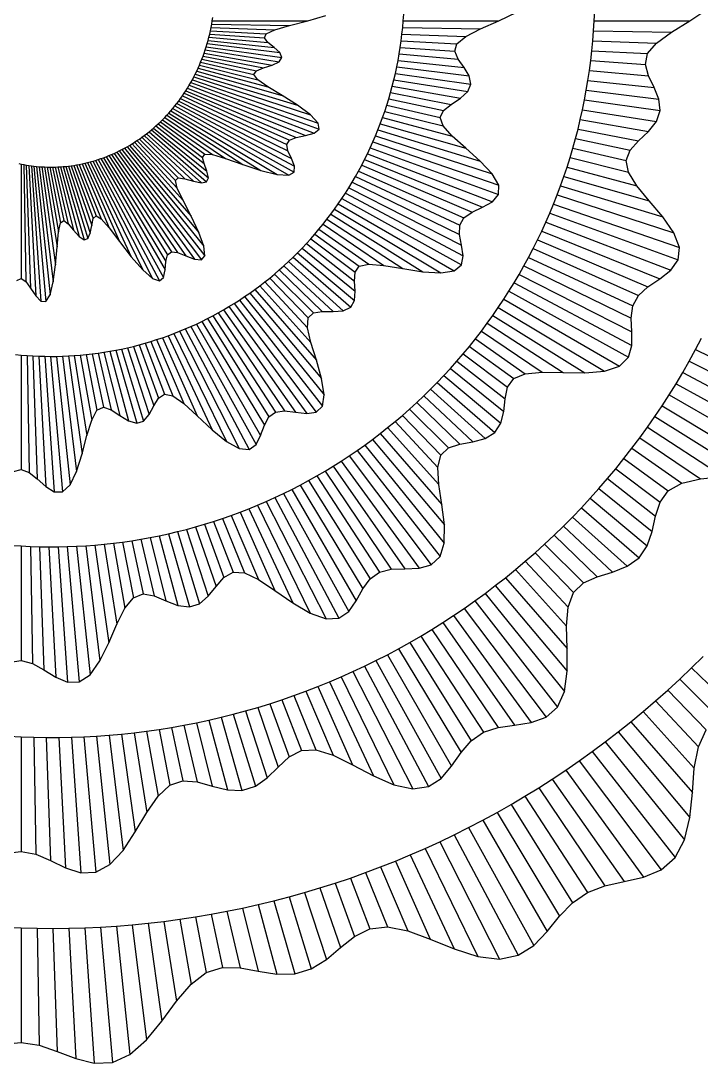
# Model space of a CAD drawing. Header units: metres. Extents: x -31 to 28.6, y -27.3 to 29.4.
# Drawn here: x -0.01 to 17.8, y -27.29 to 0 of the extents above; entities that cross this region are included whole.
import ezdxf

# ---------------------------------------------------------------- set-up
doc = ezdxf.new("R2010")
doc.units = ezdxf.units.M
for name, color, linetype in [('Fill', 3, 'Continuous'), ('Inner', 2, 'Continuous'), ('Outer', 1, 'Continuous')]:
    doc.layers.add(name, color=color, linetype=linetype)

msp = doc.modelspace()

# ---------------------------------------------------------------- linework, layer by layer
at = {"layer": 'Fill'}
for p, q in [((4.952, -0.259), (6.411, -0.336)), ((4.969, -0.174), (6.637, -0.232)), ((4.985, -0.087), (7.022, -0.123)), ((5, 0), (7.5, 0)), ((9.985, -0.174), (12.021, -0.21)), ((10, 0), (12.5, 0)), ((14.984, -0.262), (17.02, -0.297)), ((15, 0), (17.5, 0)), ((4.89, -0.514), (6.621, -0.696)), ((4.912, -0.43), (6.457, -0.565)), ((4.932, -0.345), (6.363, -0.445)), ((9.945, -0.521), (11.404, -0.598)), ((9.966, -0.348), (11.634, -0.406)), ((14.963, -0.523), (16.631, -0.581)), ((4.815, -0.763), (6.749, -1.069)), ((4.841, -0.68), (6.82, -0.958)), ((4.866, -0.597), (6.766, -0.831)), ((9.92, -0.694), (11.35, -0.794)), ((14.938, -0.783), (16.397, -0.859)), ((4.696, -1.084), (6.091, -1.406)), ((4.728, -1.005), (6.159, -1.309)), ((4.758, -0.925), (6.345, -1.233)), ((4.787, -0.844), (6.57, -1.158)), ((9.862, -1.037), (11.594, -1.219)), ((9.893, -0.866), (11.438, -1.001)), ((14.908, -1.042), (16.338, -1.142)), ((4.593, -1.317), (6.829, -1.958)), ((4.628, -1.24), (6.452, -1.729)), ((4.663, -1.163), (6.189, -1.543)), ((9.829, -1.207), (11.729, -1.44)), ((14.874, -1.301), (16.419, -1.437)), ((4.437, -1.615), (7.798, -2.838)), ((4.478, -1.542), (7.772, -2.676)), ((4.518, -1.468), (7.574, -2.461)), ((4.556, -1.393), (7.234, -2.212)), ((9.753, -1.545), (11.687, -1.851)), ((9.793, -1.376), (11.771, -1.654)), ((14.835, -1.559), (16.566, -1.741)), ((4.263, -1.898), (7.021, -3.126)), ((4.308, -1.829), (7.2, -3.056)), ((4.353, -1.759), (7.441, -3.006)), ((4.396, -1.687), (7.667, -2.943)), ((9.666, -1.879), (11.253, -2.187)), ((9.711, -1.712), (11.494, -2.027)), ((14.792, -1.816), (16.692, -2.049)), ((4.071, -2.165), (7.154, -3.804)), ((4.121, -2.1), (7.073, -3.604)), ((4.169, -2.034), (6.98, -3.404)), ((4.217, -1.966), (6.948, -3.24)), ((9.618, -2.044), (11.049, -2.349)), ((14.744, -2.072), (16.722, -2.35)), ((3.863, -2.414), (6.274, -3.92)), ((3.917, -2.353), (6.698, -4.025)), ((3.969, -2.292), (7, -4.042)), ((4.021, -2.229), (7.148, -3.962)), ((9.514, -2.372), (11.04, -2.753)), ((9.568, -2.209), (10.962, -2.531)), ((14.692, -2.327), (16.626, -2.633)), ((3.583, -2.7), (4.744, -3.575)), ((3.641, -2.645), (4.803, -3.489)), ((3.698, -2.589), (5.004, -3.504)), ((3.754, -2.532), (5.348, -3.608)), ((3.809, -2.474), (5.796, -3.764)), ((9.399, -2.695), (11.635, -3.336)), ((9.458, -2.534), (11.281, -3.023)), ((14.635, -2.581), (16.418, -2.895)), ((3.282, -2.955), (4.714, -4.244)), ((3.344, -2.907), (4.853, -4.218)), ((3.405, -2.857), (4.897, -4.109)), ((3.465, -2.806), (4.859, -3.934)), ((3.524, -2.753), (4.785, -3.738)), ((9.337, -2.855), (12.016, -3.674)), ((14.574, -2.833), (16.161, -3.141)), ((2.834, -3.26), (4.445, -5.114)), ((2.9, -3.22), (4.237, -4.705)), ((2.965, -3.179), (4.085, -4.381)), ((3.029, -3.137), (4.038, -4.181)), ((3.094, -3.094), (4.111, -4.111)), ((3.157, -3.049), (4.284, -4.137)), ((3.22, -3.003), (4.506, -4.202)), ((9.206, -3.17), (12.5, -4.304)), ((9.273, -3.013), (12.329, -4.006)), ((14.509, -3.084), (15.94, -3.388)), ((2.292, -3.529), (3.929, -6.049)), ((2.361, -3.5), (4.094, -6.069)), ((2.43, -3.47), (4.309, -6.154)), ((2.498, -3.438), (4.534, -6.24)), ((2.566, -3.405), (4.715, -6.257)), ((2.634, -3.371), (4.805, -6.15)), ((2.701, -3.335), (4.78, -5.903)), ((2.768, -3.298), (4.647, -5.538)), ((9.064, -3.479), (12.335, -4.735)), ((9.136, -3.325), (12.496, -4.548)), ((14.44, -3.334), (15.834, -3.656)), ((0, -3.75), (0, -6.75)), ((0.066, -3.763), (0.119, -6.825)), ((0.132, -3.775), (0.244, -6.997)), ((0.198, -3.786), (0.377, -7.199)), ((0.265, -3.796), (0.513, -7.342)), ((0.333, -3.805), (0.643, -7.348)), ((0.401, -3.812), (0.754, -7.176)), ((0.469, -3.819), (0.839, -6.836)), ((1.095, -3.818), (1.644, -5.733)), ((1.165, -3.812), (1.743, -5.7)), ((1.236, -3.804), (1.806, -5.557)), ((1.307, -3.795), (1.844, -5.357)), ((1.378, -3.785), (1.885, -5.179)), ((1.448, -3.773), (1.959, -5.104)), ((1.519, -3.76), (2.094, -5.182)), ((1.59, -3.746), (2.301, -5.42)), ((1.661, -3.73), (2.572, -5.778)), ((1.732, -3.713), (2.88, -6.175)), ((1.802, -3.695), (3.182, -6.524)), ((1.873, -3.675), (3.438, -6.747)), ((1.943, -3.654), (3.62, -6.809)), ((2.013, -3.632), (3.723, -6.717)), ((2.083, -3.608), (3.766, -6.524)), ((2.153, -3.583), (3.787, -6.303)), ((2.223, -3.557), (3.83, -6.13)), ((8.911, -3.782), (11.803, -5.01)), ((8.989, -3.632), (12.077, -4.879)), ((14.366, -3.582), (15.892, -3.962)), ((0.537, -3.824), (0.897, -6.386)), ((0.606, -3.827), (0.937, -5.918)), ((0.675, -3.83), (0.975, -5.529)), ((0.745, -3.831), (1.028, -5.289)), ((0.814, -3.831), (1.111, -5.226)), ((0.884, -3.83), (1.227, -5.313)), ((0.954, -3.827), (1.367, -5.482)), ((1.024, -3.823), (1.513, -5.647)), ((8.748, -4.079), (11.479, -5.353)), ((8.831, -3.932), (11.589, -5.16)), ((14.205, -4.073), (16.441, -4.715)), ((14.288, -3.828), (16.111, -4.317)), ((8.663, -4.225), (11.474, -5.596)), ((14.119, -4.317), (16.797, -5.135)), ((8.486, -4.512), (11.569, -6.151)), ((8.576, -4.37), (11.528, -5.874)), ((14.028, -4.558), (17.084, -5.551)), ((8.299, -4.792), (11.33, -6.542)), ((8.394, -4.653), (11.521, -6.386)), ((13.933, -4.798), (17.228, -5.932)), ((8.104, -5.064), (10.514, -6.57)), ((8.203, -4.929), (10.984, -6.6)), ((13.834, -5.035), (17.195, -6.258)), ((7.793, -5.457), (9.099, -6.371)), ((7.899, -5.328), (9.494, -6.403)), ((8.002, -5.197), (9.99, -6.487)), ((13.731, -5.271), (17.003, -6.527)), ((7.576, -5.709), (8.737, -6.584)), ((7.686, -5.584), (8.848, -6.428)), ((13.624, -5.505), (16.713, -6.752)), ((7.351, -5.952), (8.744, -7.081)), ((7.464, -5.832), (8.725, -6.817)), ((13.399, -5.965), (16.157, -7.193)), ((13.514, -5.736), (16.405, -6.964)), ((7.117, -6.187), (8.626, -7.499)), ((7.235, -6.071), (8.727, -7.323)), ((13.28, -6.193), (16.011, -7.466)), ((6.754, -6.522), (7.881, -7.611)), ((6.877, -6.413), (8.163, -7.612)), ((6.998, -6.301), (8.43, -7.59)), ((13.157, -6.417), (15.968, -7.788)), ((6.503, -6.734), (7.511, -7.778)), ((6.629, -6.629), (7.647, -7.647)), ((13.031, -6.64), (15.983, -8.144)), ((6.114, -7.033), (7.726, -8.887)), ((6.245, -6.936), (7.582, -8.421)), ((6.375, -6.836), (7.495, -8.037)), ((12.767, -7.077), (15.894, -8.81)), ((12.901, -6.86), (15.984, -8.499)), ((5.712, -7.311), (7.884, -10.09)), ((5.847, -7.221), (7.927, -9.789)), ((5.981, -7.128), (7.861, -9.368)), ((12.63, -7.292), (15.661, -9.042)), ((5.298, -7.566), (7.177, -10.25)), ((5.437, -7.483), (7.473, -10.285)), ((5.575, -7.398), (7.724, -10.25)), ((12.488, -7.504), (15.27, -9.175)), ((4.728, -7.869), (6.363, -10.589)), ((4.872, -7.797), (6.48, -10.37)), ((5.015, -7.723), (6.652, -10.243)), ((5.157, -7.646), (6.89, -10.215)), ((12.344, -7.713), (14.754, -9.22)), ((4.143, -8.13), (5.708, -11.202)), ((4.29, -8.069), (5.968, -11.223)), ((4.437, -8.005), (6.147, -11.09)), ((4.583, -7.939), (6.266, -10.854)), ((12.044, -8.124), (13.639, -9.199)), ((12.196, -7.92), (14.183, -9.21)), ((3.24, -8.441), (3.751, -9.772)), ((3.392, -8.396), (3.967, -9.818)), ((3.544, -8.348), (4.254, -10.023)), ((3.695, -8.298), (4.606, -10.345)), ((3.845, -8.245), (4.993, -10.707)), ((3.994, -8.189), (5.374, -11.018)), ((11.889, -8.325), (13.195, -9.239)), ((1.854, -8.722), (2.15, -10.117)), ((2.009, -8.702), (2.351, -10.185)), ((2.164, -8.679), (2.576, -10.333)), ((2.319, -8.653), (2.807, -10.476)), ((2.473, -8.625), (3.022, -10.539)), ((2.627, -8.593), (3.204, -10.481)), ((2.781, -8.56), (3.351, -10.312)), ((2.935, -8.523), (3.472, -10.084)), ((3.088, -8.483), (3.595, -9.878)), ((11.569, -8.718), (12.73, -9.593)), ((11.731, -8.523), (12.893, -9.367)), ((17.651, -8.609), (20.462, -9.98)), ((0, -8.75), (0, -11.75)), ((0.153, -8.763), (0.206, -11.824)), ((0.306, -8.772), (0.419, -11.994)), ((0.46, -8.78), (0.639, -12.192)), ((0.614, -8.784), (0.862, -12.329)), ((0.769, -8.786), (1.079, -12.329)), ((0.923, -8.785), (1.277, -12.149)), ((1.078, -8.781), (1.449, -11.798)), ((1.233, -8.775), (1.593, -11.337)), ((1.388, -8.766), (1.719, -10.856)), ((1.544, -8.754), (1.843, -10.453)), ((1.699, -8.739), (1.982, -10.198)), ((11.404, -8.91), (12.665, -9.895)), ((17.486, -8.91), (20.438, -10.414)), ((11.236, -9.099), (12.63, -10.228)), ((17.316, -9.207), (20.398, -10.846)), ((10.891, -9.467), (12.4, -10.779)), ((11.065, -9.285), (12.557, -10.537)), ((17.14, -9.501), (20.267, -11.234)), ((10.534, -9.823), (11.82, -11.022)), ((10.714, -9.647), (12.145, -10.936)), ((16.96, -9.792), (19.991, -11.542)), ((10.351, -9.995), (11.478, -11.084)), ((16.774, -10.079), (19.556, -11.75)), ((9.976, -10.331), (10.985, -11.375)), ((10.165, -10.165), (11.182, -11.182)), ((16.584, -10.363), (18.995, -11.869)), ((9.785, -10.493), (10.905, -11.694)), ((16.389, -10.643), (18.376, -11.934)), ((9.394, -10.807), (11.006, -12.661)), ((9.591, -10.652), (10.928, -12.137)), ((8.994, -11.107), (11.073, -13.674)), ((9.195, -10.959), (11.075, -13.198)), ((16.189, -10.92), (17.784, -11.995)), ((8.584, -11.392), (10.733, -14.243)), ((8.79, -11.251), (10.962, -14.03)), ((15.776, -11.462), (16.938, -12.306)), ((15.985, -11.193), (17.291, -12.107)), ((8.165, -11.662), (10.045, -14.346)), ((8.376, -11.528), (10.412, -14.331)), ((15.562, -11.727), (16.724, -12.602)), ((7.738, -11.916), (9.375, -14.436)), ((7.953, -11.791), (9.686, -14.36)), ((15.344, -11.988), (16.605, -12.973)), ((7.083, -12.269), (8.766, -15.184)), ((7.304, -12.155), (8.938, -14.875)), ((7.522, -12.038), (9.129, -14.61)), ((15.122, -12.246), (16.516, -13.374)), ((6.638, -12.484), (8.315, -15.638)), ((6.861, -12.378), (8.571, -15.463)), ((14.895, -12.499), (16.388, -13.751)), ((5.958, -12.776), (7.106, -15.238)), ((6.186, -12.683), (7.566, -15.512)), ((6.413, -12.585), (7.978, -15.658)), ((14.664, -12.748), (16.173, -14.059)), ((5.265, -13.032), (5.84, -14.454)), ((5.497, -12.951), (6.208, -14.625)), ((5.728, -12.866), (6.64, -14.913)), ((14.429, -12.992), (15.861, -14.281)), ((4.326, -13.315), (4.896, -15.067)), ((4.562, -13.25), (5.1, -14.812)), ((4.798, -13.182), (5.305, -14.576)), ((5.032, -13.109), (5.543, -14.44)), ((14.19, -13.233), (15.477, -14.432)), ((2.893, -13.613), (3.19, -15.008)), ((3.134, -13.574), (3.476, -15.057)), ((3.373, -13.53), (3.786, -15.185)), ((3.613, -13.483), (4.101, -15.306)), ((3.851, -13.431), (4.4, -15.345)), ((4.089, -13.375), (4.666, -15.263)), ((13.947, -13.469), (15.074, -14.557)), ((0, -13.75), (0, -16.75)), ((0.24, -13.762), (0.294, -16.824)), ((0.481, -13.769), (0.593, -16.991)), ((0.722, -13.773), (0.901, -17.185)), ((0.963, -13.772), (1.211, -17.317)), ((1.204, -13.767), (1.514, -17.31)), ((1.446, -13.758), (1.8, -17.121)), ((1.688, -13.744), (2.058, -16.761)), ((1.929, -13.726), (2.289, -16.288)), ((2.171, -13.704), (2.502, -15.795)), ((2.412, -13.678), (2.711, -15.377)), ((2.653, -13.647), (2.936, -15.106)), ((13.7, -13.7), (14.718, -14.718)), ((13.195, -14.15), (14.315, -15.351)), ((13.449, -13.927), (14.458, -14.972)), ((12.937, -14.367), (14.274, -15.852)), ((12.675, -14.581), (14.286, -16.434)), ((12.141, -14.992), (14.22, -17.56)), ((12.409, -14.789), (14.289, -17.029)), ((11.869, -15.191), (14.04, -17.971)), ((11.593, -15.385), (13.742, -18.236)), ((11.033, -15.757), (12.913, -18.442)), ((11.315, -15.574), (13.351, -18.376)), ((10.749, -15.936), (12.482, -18.505)), ((10.172, -16.278), (11.779, -18.85)), ((10.462, -16.109), (12.098, -18.629)), ((9.583, -16.599), (11.266, -19.514)), ((9.879, -16.441), (11.513, -19.161)), ((8.985, -16.899), (10.662, -20.053)), ((9.285, -16.751), (10.995, -19.836)), ((8.378, -17.177), (9.757, -20.006)), ((8.683, -17.04), (10.248, -20.113)), ((17.544, -16.942), (18.671, -18.03)), ((7.762, -17.433), (8.673, -19.481)), ((8.071, -17.308), (9.219, -19.77)), ((17.236, -17.236), (18.253, -18.253)), ((7.138, -17.668), (7.713, -19.09)), ((7.451, -17.554), (8.162, -19.228)), ((16.923, -17.524), (17.931, -18.568)), ((6.19, -17.978), (6.728, -19.54)), ((6.508, -17.88), (7.015, -19.275)), ((6.824, -17.777), (7.335, -19.107)), ((16.605, -17.806), (17.725, -19.008)), ((5.229, -18.237), (5.778, -20.152)), ((5.551, -18.157), (6.128, -20.044)), ((5.871, -18.07), (6.441, -19.823)), ((16.282, -18.083), (17.619, -19.568)), ((3.607, -18.555), (3.89, -20.014)), ((3.933, -18.503), (4.23, -19.898)), ((4.258, -18.445), (4.601, -19.929)), ((4.583, -18.382), (4.996, -20.036)), ((4.907, -18.312), (5.395, -20.136)), ((15.955, -18.354), (17.567, -20.208)), ((0, -18.75), (0, -21.75)), ((0.327, -18.761), (0.381, -21.823)), ((0.655, -18.766), (0.768, -21.988)), ((0.983, -18.766), (1.162, -22.178)), ((1.312, -18.76), (1.56, -22.305)), ((1.64, -18.748), (1.95, -22.291)), ((1.969, -18.73), (2.322, -22.094)), ((2.297, -18.707), (2.667, -21.724)), ((2.625, -18.678), (2.985, -21.24)), ((2.953, -18.643), (3.284, -20.733)), ((3.28, -18.602), (3.58, -20.301)), ((15.623, -18.619), (17.503, -20.859)), ((15.287, -18.878), (17.366, -21.446)), ((14.947, -19.131), (17.118, -21.911)), ((14.254, -19.619), (16.29, -22.421)), ((14.602, -19.378), (16.751, -22.23)), ((13.901, -19.853), (15.781, -22.537)), ((13.545, -20.081), (15.278, -22.65)), ((13.185, -20.303), (14.821, -22.823)), ((12.454, -20.727), (14.088, -23.447)), ((12.821, -20.518), (14.429, -23.091)), ((12.083, -20.929), (13.766, -23.844)), ((11.709, -21.124), (13.419, -24.209)), ((10.953, -21.496), (12.518, -24.568)), ((11.333, -21.313), (13.01, -24.468)), ((10.57, -21.671), (11.949, -24.5)), ((9.796, -22.001), (10.707, -24.048)), ((10.184, -21.84), (11.332, -24.302)), ((9.011, -22.304), (9.586, -23.726)), ((9.405, -22.156), (10.115, -23.83)), ((8.218, -22.579), (8.726, -23.973)), ((8.616, -22.445), (9.127, -23.775)), ((7.416, -22.825), (7.986, -24.578)), ((7.818, -22.706), (8.356, -24.267)), ((6.201, -23.142), (6.689, -24.965)), ((6.608, -23.044), (7.157, -24.958)), ((7.013, -22.938), (7.59, -24.826)), ((4.561, -23.464), (4.844, -24.922)), ((4.973, -23.394), (5.269, -24.789)), ((5.383, -23.317), (5.726, -24.8)), ((5.793, -23.233), (6.205, -24.888)), ((2.076, -23.729), (2.386, -27.272)), ((2.491, -23.703), (2.845, -27.067)), ((2.906, -23.669), (3.277, -26.686)), ((3.321, -23.629), (3.681, -26.191)), ((3.735, -23.581), (4.066, -25.672)), ((4.148, -23.526), (4.448, -25.225)), ((0, -23.75), (0, -26.75)), ((0.415, -23.76), (0.468, -26.822)), ((0.83, -23.763), (0.942, -26.985)), ((1.245, -23.759), (1.424, -27.171)), ((1.661, -23.748), (1.908, -27.293))]:
    msp.add_line(p, q, dxfattribs=at)
at = {"layer": 'Inner'}
for p, q in [((5, 0), (5.013, 0.088)), ((10, 0), (10.012, 0.175)), ((15, 0), (15.012, 0.262)), ((4.932, -0.345), (4.952, -0.259)), ((4.952, -0.259), (4.969, -0.174)), ((4.969, -0.174), (4.985, -0.087)), ((4.985, -0.087), (5, 0)), ((9.966, -0.348), (9.985, -0.174)), ((9.985, -0.174), (10, 0)), ((14.963, -0.523), (14.984, -0.262)), ((14.984, -0.262), (15, 0)), ((4.866, -0.597), (4.89, -0.514)), ((4.89, -0.514), (4.912, -0.43)), ((4.912, -0.43), (4.932, -0.345)), ((9.92, -0.694), (9.945, -0.521)), ((9.945, -0.521), (9.966, -0.348)), ((14.938, -0.783), (14.963, -0.523)), ((4.787, -0.844), (4.815, -0.763)), ((4.815, -0.763), (4.841, -0.68)), ((4.841, -0.68), (4.866, -0.597)), ((9.893, -0.866), (9.92, -0.694)), ((14.908, -1.042), (14.938, -0.783)), ((4.663, -1.163), (4.696, -1.084)), ((4.696, -1.084), (4.728, -1.005)), ((4.728, -1.005), (4.758, -0.925)), ((4.758, -0.925), (4.787, -0.844)), ((9.829, -1.207), (9.862, -1.037)), ((9.862, -1.037), (9.893, -0.866)), ((14.874, -1.301), (14.908, -1.042)), ((4.556, -1.393), (4.593, -1.317)), ((4.593, -1.317), (4.628, -1.24)), ((4.628, -1.24), (4.663, -1.163)), ((9.793, -1.376), (9.829, -1.207)), ((14.835, -1.559), (14.874, -1.301)), ((4.396, -1.687), (4.437, -1.615)), ((4.437, -1.615), (4.478, -1.542)), ((4.478, -1.542), (4.518, -1.468)), ((4.518, -1.468), (4.556, -1.393)), ((9.711, -1.712), (9.753, -1.545)), ((9.753, -1.545), (9.793, -1.376)), ((14.792, -1.816), (14.835, -1.559)), ((4.217, -1.966), (4.263, -1.898)), ((4.263, -1.898), (4.308, -1.829)), ((4.308, -1.829), (4.353, -1.759)), ((4.353, -1.759), (4.396, -1.687)), ((9.618, -2.044), (9.666, -1.879)), ((9.666, -1.879), (9.711, -1.712)), ((14.744, -2.072), (14.792, -1.816)), ((4.021, -2.229), (4.071, -2.165)), ((4.071, -2.165), (4.121, -2.1)), ((4.121, -2.1), (4.169, -2.034)), ((4.169, -2.034), (4.217, -1.966)), ((9.568, -2.209), (9.618, -2.044)), ((14.692, -2.327), (14.744, -2.072)), ((3.809, -2.474), (3.863, -2.414)), ((3.863, -2.414), (3.917, -2.353)), ((3.917, -2.353), (3.969, -2.292)), ((3.969, -2.292), (4.021, -2.229)), ((9.458, -2.534), (9.514, -2.372)), ((9.514, -2.372), (9.568, -2.209)), ((14.635, -2.581), (14.692, -2.327)), ((3.524, -2.753), (3.583, -2.7)), ((3.583, -2.7), (3.641, -2.645)), ((3.641, -2.645), (3.698, -2.589)), ((3.698, -2.589), (3.754, -2.532)), ((3.754, -2.532), (3.809, -2.474)), ((9.337, -2.855), (9.399, -2.695)), ((9.399, -2.695), (9.458, -2.534)), ((14.574, -2.833), (14.635, -2.581)), ((3.22, -3.003), (3.282, -2.955)), ((3.282, -2.955), (3.344, -2.907)), ((3.344, -2.907), (3.405, -2.857)), ((3.405, -2.857), (3.465, -2.806)), ((3.465, -2.806), (3.524, -2.753)), ((9.273, -3.013), (9.337, -2.855)), ((14.509, -3.084), (14.574, -2.833)), ((2.768, -3.298), (2.834, -3.26)), ((2.834, -3.26), (2.9, -3.22)), ((2.9, -3.22), (2.965, -3.179)), ((2.965, -3.179), (3.029, -3.137)), ((3.029, -3.137), (3.094, -3.094)), ((3.094, -3.094), (3.157, -3.049)), ((3.157, -3.049), (3.22, -3.003)), ((9.136, -3.325), (9.206, -3.17)), ((9.206, -3.17), (9.273, -3.013)), ((14.44, -3.334), (14.509, -3.084)), ((2.223, -3.557), (2.292, -3.529)), ((2.292, -3.529), (2.361, -3.5)), ((2.361, -3.5), (2.43, -3.47)), ((2.43, -3.47), (2.498, -3.438)), ((2.498, -3.438), (2.566, -3.405)), ((2.566, -3.405), (2.634, -3.371)), ((2.634, -3.371), (2.701, -3.335)), ((2.701, -3.335), (2.768, -3.298)), ((8.989, -3.632), (9.064, -3.479)), ((9.064, -3.479), (9.136, -3.325)), ((14.366, -3.582), (14.44, -3.334)), ((-0.065, -3.736), (0, -3.75)), ((0, -3.75), (0.066, -3.763)), ((0.066, -3.763), (0.132, -3.775)), ((0.132, -3.775), (0.198, -3.786)), ((0.198, -3.786), (0.265, -3.796)), ((0.265, -3.796), (0.333, -3.805)), ((0.333, -3.805), (0.401, -3.812)), ((0.401, -3.812), (0.469, -3.819)), ((0.469, -3.819), (0.537, -3.824)), ((1.024, -3.823), (1.095, -3.818)), ((1.095, -3.818), (1.165, -3.812)), ((1.165, -3.812), (1.236, -3.804)), ((1.236, -3.804), (1.307, -3.795)), ((1.307, -3.795), (1.378, -3.785)), ((1.378, -3.785), (1.448, -3.773)), ((1.448, -3.773), (1.519, -3.76)), ((1.519, -3.76), (1.59, -3.746)), ((1.59, -3.746), (1.661, -3.73)), ((1.661, -3.73), (1.732, -3.713)), ((1.732, -3.713), (1.802, -3.695)), ((1.802, -3.695), (1.873, -3.675)), ((1.873, -3.675), (1.943, -3.654)), ((1.943, -3.654), (2.013, -3.632)), ((2.013, -3.632), (2.083, -3.608)), ((2.083, -3.608), (2.153, -3.583)), ((2.153, -3.583), (2.223, -3.557)), ((8.831, -3.932), (8.911, -3.782)), ((8.911, -3.782), (8.989, -3.632)), ((14.288, -3.828), (14.366, -3.582)), ((0.537, -3.824), (0.606, -3.827)), ((0.606, -3.827), (0.675, -3.83)), ((0.675, -3.83), (0.745, -3.831)), ((0.745, -3.831), (0.814, -3.831)), ((0.814, -3.831), (0.884, -3.83)), ((0.884, -3.83), (0.954, -3.827)), ((0.954, -3.827), (1.024, -3.823)), ((8.663, -4.225), (8.748, -4.079)), ((8.748, -4.079), (8.831, -3.932)), ((14.119, -4.317), (14.205, -4.073)), ((14.205, -4.073), (14.288, -3.828)), ((8.576, -4.37), (8.663, -4.225)), ((14.028, -4.558), (14.119, -4.317)), ((8.394, -4.653), (8.486, -4.512)), ((8.486, -4.512), (8.576, -4.37)), ((13.933, -4.798), (14.028, -4.558)), ((8.203, -4.929), (8.299, -4.792)), ((8.299, -4.792), (8.394, -4.653)), ((13.834, -5.035), (13.933, -4.798)), ((8.002, -5.197), (8.104, -5.064)), ((8.104, -5.064), (8.203, -4.929)), ((13.731, -5.271), (13.834, -5.035)), ((7.686, -5.584), (7.793, -5.457)), ((7.793, -5.457), (7.899, -5.328)), ((7.899, -5.328), (8.002, -5.197)), ((13.624, -5.505), (13.731, -5.271)), ((7.464, -5.832), (7.576, -5.709)), ((7.576, -5.709), (7.686, -5.584)), ((13.514, -5.736), (13.624, -5.505)), ((7.235, -6.071), (7.351, -5.952)), ((7.351, -5.952), (7.464, -5.832)), ((13.28, -6.193), (13.399, -5.965)), ((13.399, -5.965), (13.514, -5.736)), ((6.998, -6.301), (7.117, -6.187)), ((7.117, -6.187), (7.235, -6.071)), ((13.157, -6.417), (13.28, -6.193)), ((6.629, -6.629), (6.754, -6.522)), ((6.754, -6.522), (6.877, -6.413)), ((6.877, -6.413), (6.998, -6.301)), ((13.031, -6.64), (13.157, -6.417)), ((6.375, -6.836), (6.503, -6.734)), ((6.503, -6.734), (6.629, -6.629)), ((12.901, -6.86), (13.031, -6.64)), ((5.981, -7.128), (6.114, -7.033)), ((6.114, -7.033), (6.245, -6.936)), ((6.245, -6.936), (6.375, -6.836)), ((12.63, -7.292), (12.767, -7.077)), ((12.767, -7.077), (12.901, -6.86)), ((5.575, -7.398), (5.712, -7.311)), ((5.712, -7.311), (5.847, -7.221)), ((5.847, -7.221), (5.981, -7.128)), ((12.488, -7.504), (12.63, -7.292)), ((5.157, -7.646), (5.298, -7.566)), ((5.298, -7.566), (5.437, -7.483)), ((5.437, -7.483), (5.575, -7.398)), ((12.344, -7.713), (12.488, -7.504)), ((4.583, -7.939), (4.728, -7.869)), ((4.728, -7.869), (4.872, -7.797)), ((4.872, -7.797), (5.015, -7.723)), ((5.015, -7.723), (5.157, -7.646)), ((12.196, -7.92), (12.344, -7.713)), ((3.994, -8.189), (4.143, -8.13)), ((4.143, -8.13), (4.29, -8.069)), ((4.29, -8.069), (4.437, -8.005)), ((4.437, -8.005), (4.583, -7.939)), ((11.889, -8.325), (12.044, -8.124)), ((12.044, -8.124), (12.196, -7.92)), ((3.088, -8.483), (3.24, -8.441)), ((3.24, -8.441), (3.392, -8.396)), ((3.392, -8.396), (3.544, -8.348)), ((3.544, -8.348), (3.695, -8.298)), ((3.695, -8.298), (3.845, -8.245)), ((3.845, -8.245), (3.994, -8.189)), ((11.731, -8.523), (11.889, -8.325)), ((17.651, -8.609), (17.811, -8.306)), ((1.699, -8.739), (1.854, -8.722)), ((1.854, -8.722), (2.009, -8.702)), ((2.009, -8.702), (2.164, -8.679)), ((2.164, -8.679), (2.319, -8.653)), ((2.319, -8.653), (2.473, -8.625)), ((2.473, -8.625), (2.627, -8.593)), ((2.627, -8.593), (2.781, -8.56)), ((2.781, -8.56), (2.935, -8.523)), ((2.935, -8.523), (3.088, -8.483)), ((11.404, -8.91), (11.569, -8.718)), ((11.569, -8.718), (11.731, -8.523)), ((17.486, -8.91), (17.651, -8.609)), ((-0.152, -8.735), (0, -8.75)), ((0, -8.75), (0.153, -8.763)), ((0.153, -8.763), (0.306, -8.772)), ((0.306, -8.772), (0.46, -8.78)), ((0.46, -8.78), (0.614, -8.784)), ((0.614, -8.784), (0.769, -8.786)), ((0.769, -8.786), (0.923, -8.785)), ((0.923, -8.785), (1.078, -8.781)), ((1.078, -8.781), (1.233, -8.775)), ((1.233, -8.775), (1.388, -8.766)), ((1.388, -8.766), (1.544, -8.754)), ((1.544, -8.754), (1.699, -8.739)), ((11.236, -9.099), (11.404, -8.91)), ((17.316, -9.207), (17.486, -8.91)), ((11.065, -9.285), (11.236, -9.099)), ((17.14, -9.501), (17.316, -9.207)), ((10.714, -9.647), (10.891, -9.467)), ((10.891, -9.467), (11.065, -9.285)), ((16.96, -9.792), (17.14, -9.501)), ((10.351, -9.995), (10.534, -9.823)), ((10.534, -9.823), (10.714, -9.647)), ((16.774, -10.079), (16.96, -9.792)), ((10.165, -10.165), (10.351, -9.995)), ((16.584, -10.363), (16.774, -10.079)), ((9.785, -10.493), (9.976, -10.331)), ((9.976, -10.331), (10.165, -10.165)), ((16.389, -10.643), (16.584, -10.363)), ((9.591, -10.652), (9.785, -10.493)), ((16.189, -10.92), (16.389, -10.643)), ((9.195, -10.959), (9.394, -10.807)), ((9.394, -10.807), (9.591, -10.652)), ((8.79, -11.251), (8.994, -11.107)), ((8.994, -11.107), (9.195, -10.959)), ((15.985, -11.193), (16.189, -10.92)), ((8.376, -11.528), (8.584, -11.392)), ((8.584, -11.392), (8.79, -11.251)), ((15.562, -11.727), (15.776, -11.462)), ((15.776, -11.462), (15.985, -11.193)), ((7.953, -11.791), (8.165, -11.662)), ((8.165, -11.662), (8.376, -11.528)), ((15.344, -11.988), (15.562, -11.727)), ((7.522, -12.038), (7.738, -11.916)), ((7.738, -11.916), (7.953, -11.791)), ((15.122, -12.246), (15.344, -11.988)), ((6.861, -12.378), (7.083, -12.269)), ((7.083, -12.269), (7.304, -12.155)), ((7.304, -12.155), (7.522, -12.038)), ((14.895, -12.499), (15.122, -12.246)), ((6.413, -12.585), (6.638, -12.484)), ((6.638, -12.484), (6.861, -12.378)), ((14.664, -12.748), (14.895, -12.499)), ((5.728, -12.866), (5.958, -12.776)), ((5.958, -12.776), (6.186, -12.683)), ((6.186, -12.683), (6.413, -12.585)), ((14.429, -12.992), (14.664, -12.748)), ((5.032, -13.109), (5.265, -13.032)), ((5.265, -13.032), (5.497, -12.951)), ((5.497, -12.951), (5.728, -12.866)), ((14.19, -13.233), (14.429, -12.992)), ((4.089, -13.375), (4.326, -13.315)), ((4.326, -13.315), (4.562, -13.25)), ((4.562, -13.25), (4.798, -13.182)), ((4.798, -13.182), (5.032, -13.109)), ((13.947, -13.469), (14.19, -13.233)), ((2.653, -13.647), (2.893, -13.613)), ((2.893, -13.613), (3.134, -13.574)), ((3.134, -13.574), (3.373, -13.53)), ((3.373, -13.53), (3.613, -13.483)), ((3.613, -13.483), (3.851, -13.431)), ((3.851, -13.431), (4.089, -13.375)), ((13.7, -13.7), (13.947, -13.469)), ((-0.24, -13.734), (0, -13.75)), ((0, -13.75), (0.24, -13.762)), ((0.24, -13.762), (0.481, -13.769)), ((0.481, -13.769), (0.722, -13.773)), ((0.722, -13.773), (0.963, -13.772)), ((0.963, -13.772), (1.204, -13.767)), ((1.204, -13.767), (1.446, -13.758)), ((1.446, -13.758), (1.688, -13.744)), ((1.688, -13.744), (1.929, -13.726)), ((1.929, -13.726), (2.171, -13.704)), ((2.171, -13.704), (2.412, -13.678)), ((2.412, -13.678), (2.653, -13.647)), ((13.449, -13.927), (13.7, -13.7)), ((12.937, -14.367), (13.195, -14.15)), ((13.195, -14.15), (13.449, -13.927)), ((12.675, -14.581), (12.937, -14.367)), ((12.409, -14.789), (12.675, -14.581)), ((11.869, -15.191), (12.141, -14.992)), ((12.141, -14.992), (12.409, -14.789)), ((11.593, -15.385), (11.869, -15.191)), ((11.315, -15.574), (11.593, -15.385)), ((10.749, -15.936), (11.033, -15.757)), ((11.033, -15.757), (11.315, -15.574)), ((10.462, -16.109), (10.749, -15.936)), ((9.879, -16.441), (10.172, -16.278)), ((10.172, -16.278), (10.462, -16.109)), ((9.285, -16.751), (9.583, -16.599)), ((9.583, -16.599), (9.879, -16.441)), ((17.544, -16.942), (17.847, -16.643)), ((8.683, -17.04), (8.985, -16.899)), ((8.985, -16.899), (9.285, -16.751)), ((8.071, -17.308), (8.378, -17.177)), ((8.378, -17.177), (8.683, -17.04)), ((17.236, -17.236), (17.544, -16.942)), ((7.451, -17.554), (7.762, -17.433)), ((7.762, -17.433), (8.071, -17.308)), ((16.923, -17.524), (17.236, -17.236)), ((6.824, -17.777), (7.138, -17.668)), ((7.138, -17.668), (7.451, -17.554)), ((16.605, -17.806), (16.923, -17.524)), ((5.871, -18.07), (6.19, -17.978)), ((6.19, -17.978), (6.508, -17.88)), ((6.508, -17.88), (6.824, -17.777)), ((16.282, -18.083), (16.605, -17.806)), ((4.907, -18.312), (5.229, -18.237)), ((5.229, -18.237), (5.551, -18.157)), ((5.551, -18.157), (5.871, -18.07)), ((15.955, -18.354), (16.282, -18.083)), ((3.28, -18.602), (3.607, -18.555)), ((3.607, -18.555), (3.933, -18.503)), ((3.933, -18.503), (4.258, -18.445)), ((4.258, -18.445), (4.583, -18.382)), ((4.583, -18.382), (4.907, -18.312)), ((15.623, -18.619), (15.955, -18.354)), ((-0.327, -18.733), (0, -18.75)), ((0, -18.75), (0.327, -18.761)), ((0.327, -18.761), (0.655, -18.766)), ((0.655, -18.766), (0.983, -18.766)), ((0.983, -18.766), (1.312, -18.76)), ((1.312, -18.76), (1.64, -18.748)), ((1.64, -18.748), (1.969, -18.73)), ((1.969, -18.73), (2.297, -18.707)), ((2.297, -18.707), (2.625, -18.678)), ((2.625, -18.678), (2.953, -18.643)), ((2.953, -18.643), (3.28, -18.602)), ((15.287, -18.878), (15.623, -18.619)), ((14.947, -19.131), (15.287, -18.878)), ((14.602, -19.378), (14.947, -19.131)), ((13.901, -19.853), (14.254, -19.619)), ((14.254, -19.619), (14.602, -19.378)), ((13.545, -20.081), (13.901, -19.853)), ((13.185, -20.303), (13.545, -20.081)), ((12.821, -20.518), (13.185, -20.303)), ((12.083, -20.929), (12.454, -20.727)), ((12.454, -20.727), (12.821, -20.518)), ((11.709, -21.124), (12.083, -20.929)), ((11.333, -21.313), (11.709, -21.124)), ((10.57, -21.671), (10.953, -21.496)), ((10.953, -21.496), (11.333, -21.313)), ((10.184, -21.84), (10.57, -21.671)), ((9.405, -22.156), (9.796, -22.001)), ((9.796, -22.001), (10.184, -21.84)), ((8.616, -22.445), (9.011, -22.304)), ((9.011, -22.304), (9.405, -22.156)), ((7.818, -22.706), (8.218, -22.579)), ((8.218, -22.579), (8.616, -22.445)), ((7.013, -22.938), (7.416, -22.825)), ((7.416, -22.825), (7.818, -22.706)), ((5.793, -23.233), (6.201, -23.142)), ((6.201, -23.142), (6.608, -23.044)), ((6.608, -23.044), (7.013, -22.938)), ((4.148, -23.526), (4.561, -23.464)), ((4.561, -23.464), (4.973, -23.394)), ((4.973, -23.394), (5.383, -23.317)), ((5.383, -23.317), (5.793, -23.233)), ((-0.414, -23.732), (0, -23.75)), ((1.661, -23.748), (2.076, -23.729)), ((2.076, -23.729), (2.491, -23.703)), ((2.491, -23.703), (2.906, -23.669)), ((2.906, -23.669), (3.321, -23.629)), ((3.321, -23.629), (3.735, -23.581)), ((3.735, -23.581), (4.148, -23.526)), ((0, -23.75), (0.415, -23.76)), ((0.415, -23.76), (0.83, -23.763)), ((0.83, -23.763), (1.245, -23.759)), ((1.245, -23.759), (1.661, -23.748))]:
    msp.add_line(p, q, dxfattribs=at)
at = {"layer": 'Outer'}
for p, q in [((17.5, 0), (17.974, 0.314)), ((7.5, 0), (7.976, 0.139)), ((12.5, 0), (12.975, 0.226)), ((6.411, -0.336), (6.637, -0.232)), ((6.637, -0.232), (7.022, -0.123)), ((7.022, -0.123), (7.5, 0)), ((11.634, -0.406), (12.021, -0.21)), ((12.021, -0.21), (12.5, 0)), ((17.02, -0.297), (17.5, 0)), ((6.363, -0.445), (6.411, -0.336)), ((6.457, -0.565), (6.363, -0.445)), ((11.404, -0.598), (11.634, -0.406)), ((16.631, -0.581), (17.02, -0.297)), ((6.621, -0.696), (6.457, -0.565)), ((6.766, -0.831), (6.621, -0.696)), ((11.35, -0.794), (11.404, -0.598)), ((11.438, -1.001), (11.35, -0.794)), ((16.397, -0.859), (16.631, -0.581)), ((6.57, -1.158), (6.749, -1.069)), ((6.749, -1.069), (6.82, -0.958)), ((6.82, -0.958), (6.766, -0.831)), ((11.594, -1.219), (11.438, -1.001)), ((16.338, -1.142), (16.397, -0.859)), ((6.091, -1.406), (6.159, -1.309)), ((6.159, -1.309), (6.345, -1.233)), ((6.345, -1.233), (6.57, -1.158)), ((11.729, -1.44), (11.594, -1.219)), ((16.419, -1.437), (16.338, -1.142)), ((6.189, -1.543), (6.091, -1.406)), ((6.452, -1.729), (6.189, -1.543)), ((11.771, -1.654), (11.729, -1.44)), ((16.566, -1.741), (16.419, -1.437)), ((6.829, -1.958), (6.452, -1.729)), ((11.494, -2.027), (11.687, -1.851)), ((11.687, -1.851), (11.771, -1.654)), ((16.692, -2.049), (16.566, -1.741)), ((7.234, -2.212), (6.829, -1.958)), ((11.253, -2.187), (11.494, -2.027)), ((16.722, -2.35), (16.692, -2.049)), ((7.574, -2.461), (7.234, -2.212)), ((10.962, -2.531), (11.049, -2.349)), ((11.049, -2.349), (11.253, -2.187)), ((16.626, -2.633), (16.722, -2.35)), ((7.772, -2.676), (7.574, -2.461)), ((7.798, -2.838), (7.772, -2.676)), ((11.04, -2.753), (10.962, -2.531)), ((16.418, -2.895), (16.626, -2.633)), ((7.441, -3.006), (7.667, -2.943)), ((7.667, -2.943), (7.798, -2.838)), ((11.281, -3.023), (11.04, -2.753)), ((16.161, -3.141), (16.418, -2.895)), ((6.948, -3.24), (7.021, -3.126)), ((6.98, -3.404), (6.948, -3.24)), ((7.021, -3.126), (7.2, -3.056)), ((7.2, -3.056), (7.441, -3.006)), ((11.635, -3.336), (11.281, -3.023)), ((15.94, -3.388), (16.161, -3.141)), ((4.744, -3.575), (4.803, -3.489)), ((4.803, -3.489), (5.004, -3.504)), ((5.004, -3.504), (5.348, -3.608)), ((7.073, -3.604), (6.98, -3.404)), ((12.016, -3.674), (11.635, -3.336)), ((15.834, -3.656), (15.94, -3.388)), ((4.785, -3.738), (4.744, -3.575)), ((4.859, -3.934), (4.785, -3.738)), ((5.348, -3.608), (5.796, -3.764)), ((5.796, -3.764), (6.274, -3.92)), ((7.154, -3.804), (7.073, -3.604)), ((7.148, -3.962), (7.154, -3.804)), ((12.329, -4.006), (12.016, -3.674)), ((15.892, -3.962), (15.834, -3.656)), ((4.897, -4.109), (4.859, -3.934)), ((6.274, -3.92), (6.698, -4.025)), ((6.698, -4.025), (7, -4.042)), ((7, -4.042), (7.148, -3.962)), ((12.5, -4.304), (12.329, -4.006)), ((16.111, -4.317), (15.892, -3.962)), ((4.038, -4.181), (4.111, -4.111)), ((4.085, -4.381), (4.038, -4.181)), ((4.111, -4.111), (4.284, -4.137)), ((4.284, -4.137), (4.506, -4.202)), ((4.506, -4.202), (4.714, -4.244)), ((4.714, -4.244), (4.853, -4.218)), ((4.853, -4.218), (4.897, -4.109)), ((12.496, -4.548), (12.5, -4.304)), ((16.441, -4.715), (16.111, -4.317)), ((4.237, -4.705), (4.085, -4.381)), ((12.335, -4.735), (12.496, -4.548)), ((4.445, -5.114), (4.237, -4.705)), ((11.803, -5.01), (12.077, -4.879)), ((12.077, -4.879), (12.335, -4.735)), ((16.797, -5.135), (16.441, -4.715)), ((1.844, -5.357), (1.885, -5.179)), ((1.885, -5.179), (1.959, -5.104)), ((1.959, -5.104), (2.094, -5.182)), ((2.094, -5.182), (2.301, -5.42)), ((4.647, -5.538), (4.445, -5.114)), ((11.479, -5.353), (11.589, -5.16)), ((11.589, -5.16), (11.803, -5.01)), ((17.084, -5.551), (16.797, -5.135)), ((0.975, -5.529), (1.028, -5.289)), ((1.028, -5.289), (1.111, -5.226)), ((1.111, -5.226), (1.227, -5.313)), ((1.227, -5.313), (1.367, -5.482)), ((1.806, -5.557), (1.844, -5.357)), ((2.301, -5.42), (2.572, -5.778)), ((11.474, -5.596), (11.479, -5.353)), ((0.937, -5.918), (0.975, -5.529)), ((1.367, -5.482), (1.513, -5.647)), ((1.513, -5.647), (1.644, -5.733)), ((1.644, -5.733), (1.743, -5.7)), ((1.743, -5.7), (1.806, -5.557)), ((4.78, -5.903), (4.647, -5.538)), ((11.528, -5.874), (11.474, -5.596)), ((17.228, -5.932), (17.084, -5.551)), ((0.897, -6.386), (0.937, -5.918)), ((2.572, -5.778), (2.88, -6.175)), ((4.805, -6.15), (4.78, -5.903)), ((11.569, -6.151), (11.528, -5.874)), ((17.195, -6.258), (17.228, -5.932)), ((2.88, -6.175), (3.182, -6.524)), ((3.787, -6.303), (3.83, -6.13)), ((3.83, -6.13), (3.929, -6.049)), ((3.929, -6.049), (4.094, -6.069)), ((4.094, -6.069), (4.309, -6.154)), ((4.309, -6.154), (4.534, -6.24)), ((4.534, -6.24), (4.715, -6.257)), ((4.715, -6.257), (4.805, -6.15)), ((11.521, -6.386), (11.569, -6.151)), ((17.003, -6.527), (17.195, -6.258)), ((0.839, -6.836), (0.897, -6.386)), ((3.182, -6.524), (3.438, -6.747)), ((3.723, -6.717), (3.766, -6.524)), ((3.766, -6.524), (3.787, -6.303)), ((8.737, -6.584), (8.848, -6.428)), ((8.848, -6.428), (9.099, -6.371)), ((9.099, -6.371), (9.494, -6.403)), ((9.494, -6.403), (9.99, -6.487)), ((9.99, -6.487), (10.514, -6.57)), ((10.984, -6.6), (11.33, -6.542)), ((11.33, -6.542), (11.521, -6.386)), ((16.713, -6.752), (17.003, -6.527)), ((-0.119, -6.797), (0, -6.75)), ((0, -6.75), (0.119, -6.825)), ((3.438, -6.747), (3.62, -6.809)), ((3.62, -6.809), (3.723, -6.717)), ((8.725, -6.817), (8.737, -6.584)), ((8.744, -7.081), (8.725, -6.817)), ((10.514, -6.57), (10.984, -6.6)), ((16.405, -6.964), (16.713, -6.752)), ((0.119, -6.825), (0.244, -6.997)), ((0.244, -6.997), (0.377, -7.199)), ((0.754, -7.176), (0.839, -6.836)), ((8.727, -7.323), (8.744, -7.081)), ((16.157, -7.193), (16.405, -6.964)), ((0.377, -7.199), (0.513, -7.342)), ((0.513, -7.342), (0.643, -7.348)), ((0.643, -7.348), (0.754, -7.176)), ((8.626, -7.499), (8.727, -7.323)), ((16.011, -7.466), (16.157, -7.193)), ((7.647, -7.647), (7.881, -7.611)), ((7.881, -7.611), (8.163, -7.612)), ((8.163, -7.612), (8.43, -7.59)), ((8.43, -7.59), (8.626, -7.499)), ((15.968, -7.788), (16.011, -7.466)), ((7.495, -8.037), (7.511, -7.778)), ((7.511, -7.778), (7.647, -7.647)), ((15.983, -8.144), (15.968, -7.788)), ((7.582, -8.421), (7.495, -8.037)), ((15.984, -8.499), (15.983, -8.144)), ((7.726, -8.887), (7.582, -8.421)), ((15.894, -8.81), (15.984, -8.499)), ((7.861, -9.368), (7.726, -8.887)), ((15.661, -9.042), (15.894, -8.81)), ((12.893, -9.367), (13.195, -9.239)), ((13.195, -9.239), (13.639, -9.199)), ((13.639, -9.199), (14.183, -9.21)), ((14.183, -9.21), (14.754, -9.22)), ((14.754, -9.22), (15.27, -9.175)), ((15.27, -9.175), (15.661, -9.042)), ((7.927, -9.789), (7.861, -9.368)), ((12.73, -9.593), (12.893, -9.367)), ((3.595, -9.878), (3.751, -9.772)), ((3.751, -9.772), (3.967, -9.818)), ((3.967, -9.818), (4.254, -10.023)), ((7.884, -10.09), (7.927, -9.789)), ((12.665, -9.895), (12.73, -9.593)), ((3.351, -10.312), (3.472, -10.084)), ((3.472, -10.084), (3.595, -9.878)), ((4.254, -10.023), (4.606, -10.345)), ((7.724, -10.25), (7.884, -10.09)), ((12.63, -10.228), (12.665, -9.895)), ((1.843, -10.453), (1.982, -10.198)), ((1.982, -10.198), (2.15, -10.117)), ((2.15, -10.117), (2.351, -10.185)), ((2.351, -10.185), (2.576, -10.333)), ((2.576, -10.333), (2.807, -10.476)), ((3.204, -10.481), (3.351, -10.312)), ((4.606, -10.345), (4.993, -10.707)), ((6.363, -10.589), (6.48, -10.37)), ((6.48, -10.37), (6.652, -10.243)), ((6.652, -10.243), (6.89, -10.215)), ((6.89, -10.215), (7.177, -10.25)), ((7.177, -10.25), (7.473, -10.285)), ((7.473, -10.285), (7.724, -10.25)), ((12.557, -10.537), (12.63, -10.228)), ((1.719, -10.856), (1.843, -10.453)), ((2.807, -10.476), (3.022, -10.539)), ((3.022, -10.539), (3.204, -10.481)), ((6.266, -10.854), (6.363, -10.589)), ((12.4, -10.779), (12.557, -10.537)), ((1.593, -11.337), (1.719, -10.856)), ((4.993, -10.707), (5.374, -11.018)), ((6.147, -11.09), (6.266, -10.854)), ((12.145, -10.936), (12.4, -10.779)), ((5.374, -11.018), (5.708, -11.202)), ((5.968, -11.223), (6.147, -11.09)), ((10.985, -11.375), (11.182, -11.182)), ((11.182, -11.182), (11.478, -11.084)), ((11.478, -11.084), (11.82, -11.022)), ((11.82, -11.022), (12.145, -10.936)), ((1.449, -11.798), (1.593, -11.337)), ((5.708, -11.202), (5.968, -11.223)), ((10.905, -11.694), (10.985, -11.375)), ((10.928, -12.137), (10.905, -11.694)), ((-0.206, -11.797), (0, -11.75)), ((0, -11.75), (0.206, -11.824)), ((0.206, -11.824), (0.419, -11.994)), ((0.419, -11.994), (0.639, -12.192)), ((1.277, -12.149), (1.449, -11.798)), ((17.291, -12.107), (17.784, -11.995)), ((17.784, -11.995), (18.376, -11.934)), ((0.639, -12.192), (0.862, -12.329)), ((1.079, -12.329), (1.277, -12.149)), ((11.006, -12.661), (10.928, -12.137)), ((16.938, -12.306), (17.291, -12.107)), ((0.862, -12.329), (1.079, -12.329)), ((16.724, -12.602), (16.938, -12.306)), ((11.075, -13.198), (11.006, -12.661)), ((16.605, -12.973), (16.724, -12.602)), ((16.516, -13.374), (16.605, -12.973)), ((11.073, -13.674), (11.075, -13.198)), ((16.388, -13.751), (16.516, -13.374)), ((10.962, -14.03), (11.073, -13.674)), ((16.173, -14.059), (16.388, -13.751)), ((10.733, -14.243), (10.962, -14.03)), ((15.861, -14.281), (16.173, -14.059)), ((5.305, -14.576), (5.543, -14.44)), ((5.543, -14.44), (5.84, -14.454)), ((5.84, -14.454), (6.208, -14.625)), ((9.129, -14.61), (9.375, -14.436)), ((9.375, -14.436), (9.686, -14.36)), ((9.686, -14.36), (10.045, -14.346)), ((10.045, -14.346), (10.412, -14.331)), ((10.412, -14.331), (10.733, -14.243)), ((15.074, -14.557), (15.477, -14.432)), ((15.477, -14.432), (15.861, -14.281)), ((5.1, -14.812), (5.305, -14.576)), ((6.208, -14.625), (6.64, -14.913)), ((8.938, -14.875), (9.129, -14.61)), ((14.458, -14.972), (14.718, -14.718)), ((14.718, -14.718), (15.074, -14.557)), ((2.936, -15.106), (3.19, -15.008)), ((3.19, -15.008), (3.476, -15.057)), ((4.896, -15.067), (5.1, -14.812)), ((6.64, -14.913), (7.106, -15.238)), ((8.766, -15.184), (8.938, -14.875)), ((14.315, -15.351), (14.458, -14.972)), ((2.711, -15.377), (2.936, -15.106)), ((3.476, -15.057), (3.786, -15.185)), ((3.786, -15.185), (4.101, -15.306)), ((4.4, -15.345), (4.666, -15.263)), ((4.666, -15.263), (4.896, -15.067)), ((7.106, -15.238), (7.566, -15.512)), ((8.571, -15.463), (8.766, -15.184)), ((2.502, -15.795), (2.711, -15.377)), ((4.101, -15.306), (4.4, -15.345)), ((7.566, -15.512), (7.978, -15.658)), ((8.315, -15.638), (8.571, -15.463)), ((14.274, -15.852), (14.315, -15.351)), ((2.289, -16.288), (2.502, -15.795)), ((7.978, -15.658), (8.315, -15.638)), ((14.286, -16.434), (14.274, -15.852)), ((2.058, -16.761), (2.289, -16.288)), ((14.289, -17.029), (14.286, -16.434)), ((-0.293, -16.796), (0, -16.75)), ((0, -16.75), (0.294, -16.824)), ((0.294, -16.824), (0.593, -16.991)), ((1.8, -17.121), (2.058, -16.761)), ((0.593, -16.991), (0.901, -17.185)), ((0.901, -17.185), (1.211, -17.317)), ((1.514, -17.31), (1.8, -17.121)), ((14.22, -17.56), (14.289, -17.029)), ((1.211, -17.317), (1.514, -17.31)), ((14.04, -17.971), (14.22, -17.56)), ((13.742, -18.236), (14.04, -17.971)), ((13.351, -18.376), (13.742, -18.236)), ((12.098, -18.629), (12.482, -18.505)), ((12.482, -18.505), (12.913, -18.442)), ((12.913, -18.442), (13.351, -18.376)), ((11.779, -18.85), (12.098, -18.629)), ((17.725, -19.008), (17.931, -18.568)), ((7.335, -19.107), (7.713, -19.09)), ((7.713, -19.09), (8.162, -19.228)), ((11.513, -19.161), (11.779, -18.85)), ((17.619, -19.568), (17.725, -19.008)), ((6.728, -19.54), (7.015, -19.275)), ((7.015, -19.275), (7.335, -19.107)), ((8.162, -19.228), (8.673, -19.481)), ((11.266, -19.514), (11.513, -19.161)), ((6.441, -19.823), (6.728, -19.54)), ((8.673, -19.481), (9.219, -19.77)), ((10.995, -19.836), (11.266, -19.514)), ((17.567, -20.208), (17.619, -19.568)), ((3.89, -20.014), (4.23, -19.898)), ((4.23, -19.898), (4.601, -19.929)), ((6.128, -20.044), (6.441, -19.823)), ((9.219, -19.77), (9.757, -20.006)), ((10.662, -20.053), (10.995, -19.836)), ((3.58, -20.301), (3.89, -20.014)), ((4.601, -19.929), (4.996, -20.036)), ((4.996, -20.036), (5.395, -20.136)), ((5.395, -20.136), (5.778, -20.152)), ((5.778, -20.152), (6.128, -20.044)), ((9.757, -20.006), (10.248, -20.113)), ((10.248, -20.113), (10.662, -20.053)), ((3.284, -20.733), (3.58, -20.301)), ((17.503, -20.859), (17.567, -20.208)), ((2.985, -21.24), (3.284, -20.733)), ((17.366, -21.446), (17.503, -20.859)), ((2.667, -21.724), (2.985, -21.24)), ((17.118, -21.911), (17.366, -21.446)), ((-0.38, -21.795), (0, -21.75)), ((0, -21.75), (0.381, -21.823)), ((0.381, -21.823), (0.768, -21.988)), ((2.322, -22.094), (2.667, -21.724)), ((0.768, -21.988), (1.162, -22.178)), ((1.95, -22.291), (2.322, -22.094)), ((16.751, -22.23), (17.118, -21.911)), ((1.162, -22.178), (1.56, -22.305)), ((1.56, -22.305), (1.95, -22.291)), ((16.29, -22.421), (16.751, -22.23)), ((14.821, -22.823), (15.278, -22.65)), ((15.278, -22.65), (15.781, -22.537)), ((15.781, -22.537), (16.29, -22.421)), ((14.429, -23.091), (14.821, -22.823)), ((14.088, -23.447), (14.429, -23.091)), ((13.766, -23.844), (14.088, -23.447)), ((9.127, -23.775), (9.586, -23.726)), ((9.586, -23.726), (10.115, -23.83)), ((8.356, -24.267), (8.726, -23.973)), ((8.726, -23.973), (9.127, -23.775)), ((10.115, -23.83), (10.707, -24.048)), ((13.419, -24.209), (13.766, -23.844)), ((7.986, -24.578), (8.356, -24.267)), ((10.707, -24.048), (11.332, -24.302)), ((13.01, -24.468), (13.419, -24.209)), ((11.332, -24.302), (11.949, -24.5)), ((11.949, -24.5), (12.518, -24.568)), ((12.518, -24.568), (13.01, -24.468)), ((4.844, -24.922), (5.269, -24.789)), ((5.269, -24.789), (5.726, -24.8)), ((5.726, -24.8), (6.205, -24.888)), ((7.157, -24.958), (7.59, -24.826)), ((7.59, -24.826), (7.986, -24.578)), ((4.448, -25.225), (4.844, -24.922)), ((6.205, -24.888), (6.689, -24.965)), ((6.689, -24.965), (7.157, -24.958)), ((4.066, -25.672), (4.448, -25.225)), ((3.681, -26.191), (4.066, -25.672)), ((3.277, -26.686), (3.681, -26.191)), ((2.845, -27.067), (3.277, -26.686)), ((-0.468, -26.794), (0, -26.75)), ((0, -26.75), (0.468, -26.822)), ((0.468, -26.822), (0.942, -26.985)), ((0.942, -26.985), (1.424, -27.171)), ((1.424, -27.171), (1.908, -27.293)), ((1.908, -27.293), (2.386, -27.272)), ((2.386, -27.272), (2.845, -27.067))]:
    msp.add_line(p, q, dxfattribs=at)

doc.saveas('drawing.dxf')
